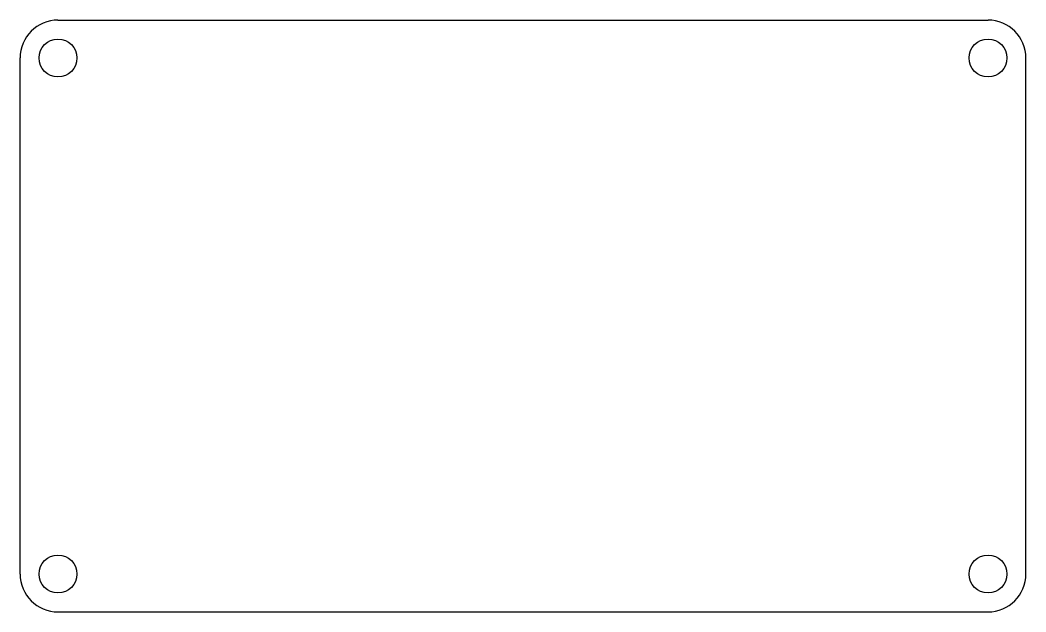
# Model space of a CAD drawing. Header units: millimetres. Extents: x -42.5 to 42.5, y -27.5 to 22.5.
import ezdxf

# ---------------------------------------------------------------- set-up
doc = ezdxf.new("R2010")
doc.units = ezdxf.units.MM

msp = doc.modelspace()

# ---------------------------------------------------------------- linework, layer by layer
at = {"color": 7, "linetype": 'Continuous'}
for p, q in [((-39.3, 22.5), (39.3, 22.5)), ((-42.5, -24.3), (-42.5, 19.3)), ((42.5, -24.3), (42.5, 19.3)), ((-39.3, -27.5), (39.3, -27.5))]:
    msp.add_line(p, q, dxfattribs=at)
for centre in [(-39.3, 19.3), (39.3, 19.3), (-39.3, -24.3), (39.3, -24.3)]:
    msp.add_circle(centre, 1.6, dxfattribs=at)
for centre, start, end in [((-39.3, 19.3), 90, 180), ((39.3, 19.3), 0, 90), ((-39.3, -24.3), 180, 270), ((39.3, -24.3), 270, 0)]:
    msp.add_arc(centre, 3.2, start, end, dxfattribs=at)

doc.saveas('drawing.dxf')
